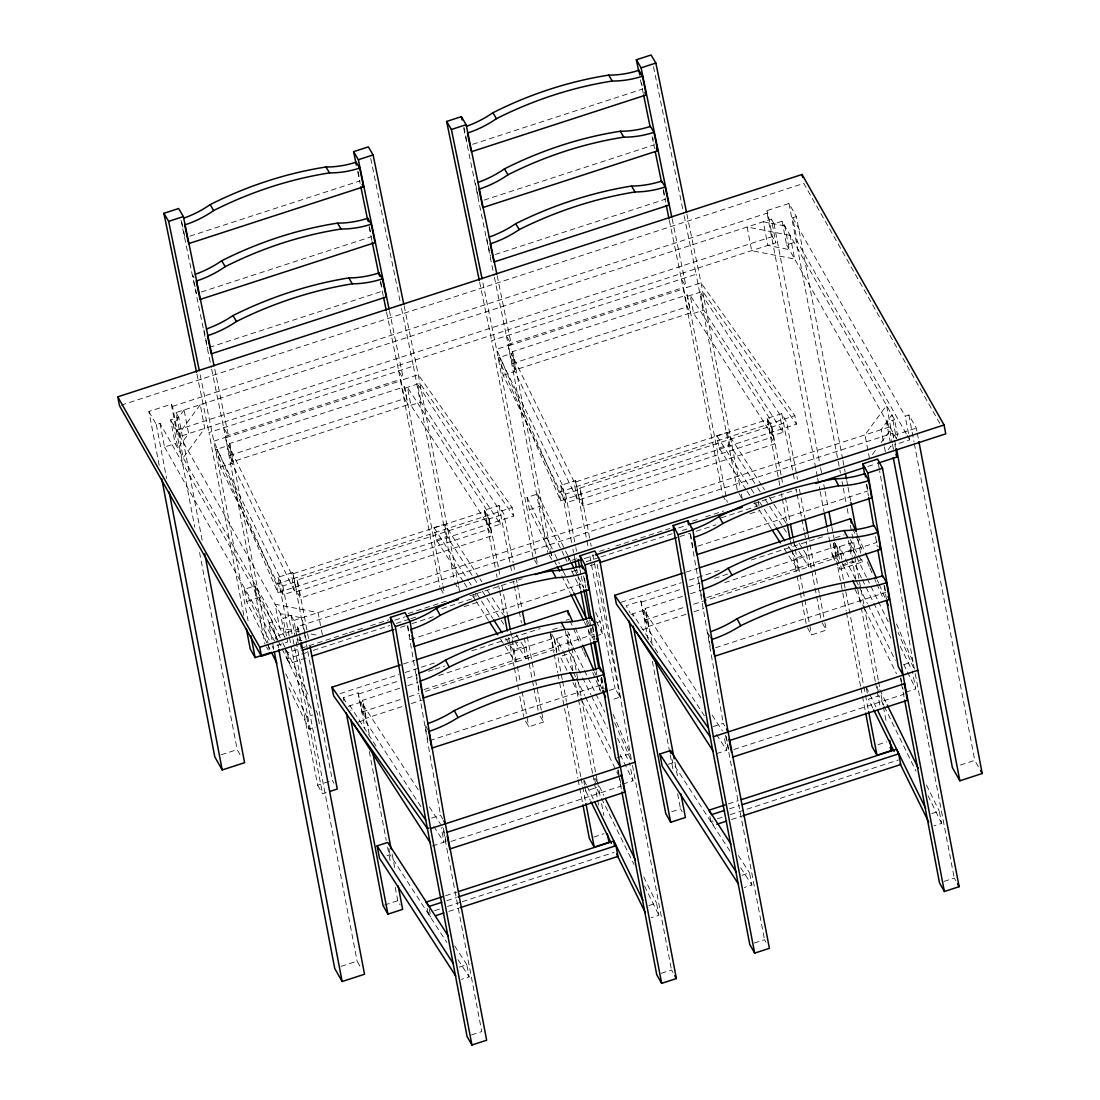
<?xml version="1.0" encoding="UTF-8"?>
<svg xmlns="http://www.w3.org/2000/svg" width="1100" height="1100" viewBox="0 0 1100 1100"><rect width="100%" height="100%" fill="white"/><g stroke="black" fill="none" stroke-linecap="round" stroke-linejoin="round"><path stroke-width="0.75" stroke-dasharray="5 3.75" d="M872.424 454.493L876.343 449.158M881.251 442.489L891.055 429.138L886.545 405.474L864.971 434.83L869.481 458.494M888.319 449.584L891.014 445.913L891.66 449.281M189.874 236.156L360.002 180.881M472.615 144.292L642.744 89.004M201.355 291.995L371.47 236.706M484.096 200.117L654.211 144.843L652.836 138.146M209.289 347.407L382.649 291.074M495.261 254.485L665.39 199.196L663.355 189.324M121.11 405.212L803.77 183.384L939.84 423.418M159.197 465.396L148.912 411.482L171.284 404.209L172.507 406.368L177.031 430.031L180.551 436.246L775.871 242.798L771.361 219.12L176.028 412.569L180.551 436.246M817.3 476.506L766.617 210.76L788.989 203.486L796.4 216.576L842.6 458.769M172.507 406.368L767.827 212.919L772.351 236.583L775.871 242.798M148.912 411.482L156.324 424.559L160.009 423.362L272.511 621.83L275.825 639.183M304.961 633.627L301.95 617.842L280.459 613.663L284.982 637.326L175.147 443.589L170.637 419.911L178.709 417.285L202.496 542.025M771.361 219.12L774.029 223.836L782.1 221.224L894.575 419.623L897.875 436.975M906.317 433.868L797.239 241.436L792.715 217.772L796.4 216.576M177.031 430.031L772.351 236.583M160.009 423.362L164.532 447.04L175.147 443.589M243.829 615.409L208.945 432.561L413.394 366.121L401.362 307.546M532.964 557.081L491.686 340.684L696.135 274.244L684.104 215.669M782.1 221.224L786.61 244.887L797.239 241.436M214.775 369.27L228.566 436.384L213.826 441.169L248.077 620.689M386.623 312.331L398.668 370.906L403.549 379.527L418.289 374.729L512.091 507.513L513.714 516.038L277.942 592.652L215.449 449.707L230.189 444.909L267.919 642.73M497.159 275.715L511.308 344.506L496.567 349.291L537.845 565.702M669.364 220.454L681.409 279.029L686.29 287.65L701.016 282.865L794.832 415.635L796.455 424.16L560.684 500.775L498.19 357.83L512.93 353.045L550.344 549.175M226.022 437.566L401.019 380.71L404.442 398.681L407.88 404.745L232.897 461.615L229.46 455.538L225.308 436.301L400.29 379.431L401.019 380.71M508.764 345.702L683.746 288.832L687.184 306.804L690.621 312.868L515.639 369.737L512.201 363.66L508.049 344.424L683.031 287.567L683.746 288.832M232.897 461.615L229.474 443.644L404.456 386.774L442.585 584.196M515.639 369.737L512.201 351.766L687.197 294.91L727.251 502.37M405.171 388.053L419.911 383.268L513.714 516.038M687.913 296.175L702.652 291.39L796.455 424.16M229.46 455.538L404.442 398.681M512.201 363.66L687.184 306.804M220.426 467.17L232.086 463.389L294.498 591.058L283.085 594.77L220.426 467.17L216.989 449.199L279.647 576.799L283.085 594.77M410.891 405.281L421.053 401.981L500.308 524.178L489.871 527.574L410.891 405.281L407.467 387.31L486.434 509.603L489.871 527.574M503.154 375.293L514.814 371.511L577.225 499.18L565.812 502.893L503.154 375.293L499.73 357.321L562.389 484.921L565.812 502.893M693.632 313.404L703.78 310.104L783.035 432.3L772.599 435.696L693.632 313.404L690.209 295.433L769.175 417.725L772.599 435.696M289.176 636.006L277.984 577.335L292.724 572.55L296.78 591.621L300.41 598.029L491.975 535.769L488.538 517.811L296.986 580.058L300.41 598.029M495.165 567.298L484.289 510.304L499.029 505.505L503.91 514.126L513.178 562.746M571.601 542.451L560.725 485.457L575.465 480.672L579.521 499.744L583.151 506.151L774.716 443.905L771.279 425.934L579.714 488.18L583.151 506.151M779.817 485.471L767.03 418.426L781.756 413.627L786.651 422.249L797.514 479.243M266.97 643.046L246.62 601.535L244.296 589.311L254.884 585.874L281.999 641.231M463.334 581.584L436.342 539.88L434.005 527.67L444.592 524.232L479.036 577.445M548.955 549.643L529.361 509.658L527.024 497.434L537.611 493.996L564.74 549.354M746.075 489.72L719.084 448.002L716.746 435.793L727.334 432.355L761.777 485.567M293.356 573.65L484.921 511.404L488.345 529.375L491.975 535.769M576.098 481.772L767.649 419.526L771.086 437.498L774.716 443.905M277.942 592.652L276.32 584.127L512.091 507.513M560.684 500.775L559.061 492.25L794.832 415.635M277.984 577.335L282.879 585.956L297.605 581.158L309.127 641.506M484.289 510.304L489.17 518.911L503.91 514.126M560.725 485.457L565.62 494.079L580.346 489.28L590.26 541.255M767.03 418.426L771.911 427.034L786.651 422.249M246.62 601.535L257.207 598.098L277.558 639.609M436.342 539.88L446.93 536.442L476.712 582.464M529.361 509.658L539.949 506.22L564.053 555.418M719.084 448.002L729.671 444.565L756.662 486.269M296.78 591.621L488.345 529.375M579.521 499.744L771.086 437.498M273.653 648.299L268.826 623.026L272.511 621.83M170.637 419.911L283.14 618.379L291.211 615.752L293.879 620.469L296.89 636.254M890.409 442.764L886.504 422.249L894.575 419.623M792.715 217.772L905.19 416.171L908.875 414.975L916.327 428.12L916.974 431.489M293.879 620.469L889.213 427.02L892.21 442.805M300.107 640.888L297.399 626.684L892.732 433.235L896.197 447.178M268.826 623.026L276.251 636.102L298.623 628.842L299.915 635.58M893.942 435.394L916.327 428.12M277.035 645.494L287.65 642.043L283.14 618.379M899.085 443.3L909.7 439.835L905.19 416.171M285.918 649.688L287.416 652.74L347.806 633.119M349.442 632.582L364.127 627.811M370.659 625.694L388.616 619.85M408.21 613.498L449.02 600.229M576.675 558.745L570.158 560.862L568.659 557.81M599.527 551.32L609.331 548.144M615.862 546.013L622.38 543.895M624.016 543.359L669.721 528.509M692.574 521.084L699.105 518.966M705.636 516.849L723.594 511.005M394.886 620.139L404.676 616.962M469.92 595.76L474.801 594.165M476.438 593.643L522.101 578.806M584.086 558.663L593.876 555.486M678.686 527.918L686.84 525.277M753.706 503.539L796.125 489.761M867.886 466.441L876.04 463.788M285.175 648.161L287.21 658.859L311.616 650.925M313.239 650.389L389.716 625.543M396.234 623.425L409.241 619.204M410.877 618.668L415.759 617.086M441.788 608.63L474.334 598.056L473.756 594.99M586.217 561.688L599.239 557.466M600.861 556.93L672.457 533.665M682.22 530.502L691.982 527.326M721.27 517.811L757.075 506.179L756.195 501.586M287.21 658.859L289.451 663.438L305.772 658.13M400.455 627.357L405.35 625.776M411.881 623.645L436.356 615.697M464.118 606.678L477.166 602.429M572.192 571.56L578.724 569.442M590.15 565.716L596.681 563.599M679.924 536.553L689.714 533.362M696.245 531.245L715.839 524.879M750.117 513.741L759.907 510.565M410.231 639.636L585.227 582.78L584.127 576.51M697.84 546.191L867.955 490.902M403.494 663.96L414.879 660.261M686.235 572.082L697.62 568.384M340.079 693.619L398.612 674.602M405.116 672.485L419.76 667.727M421.382 667.205L437.635 661.925M471.79 650.829L540.072 628.636M566.101 620.18L569.346 619.121M621.197 602.277L681.354 582.725M689.48 580.085L720.376 570.048M751.273 560.01L824.45 536.236M344.025 701.002L343.393 697.648L358.119 692.862L362.175 711.947L365.805 718.341L403.15 706.214M552.626 629.654L561.467 626.78M685.891 614.336L648.546 626.464L644.916 620.07L640.86 600.985L626.12 605.77L630.204 612.961M835.367 537.776L844.209 534.902M358.751 693.976L399.341 680.776M407.454 678.15L417.189 674.974M428.56 671.289L433.428 669.707M435.05 669.171L444.799 666.009M508.104 645.439L517.852 642.276M641.493 602.099L682.069 588.913M688.572 586.795L699.93 583.11M714.546 578.352L729.149 573.609M285.725 673.888L306.831 716.952L312.881 714.986M505.684 638.399L513.123 649.908L523.71 646.47L526.048 658.694L512.077 637.12M597.121 622.614L600.146 621.638L602.484 633.848L596.434 635.814M792.138 552.283L795.864 558.03L806.451 554.592L808.775 566.816L798.545 550.99M365.805 718.341L362.381 700.37L399.712 688.243M407.839 685.602L417.574 682.44M438.68 675.579L553.946 638.124L556.751 652.822M648.546 626.464L645.123 608.493L684.076 595.829M690.58 593.725L701.938 590.026M724.666 582.643L836.674 546.246L839.176 559.322M348.274 706.269L363.014 701.484L369.408 735.006M551.76 634.288L554.565 639.237L569.305 634.439L581.144 696.465M631.015 614.391L645.741 609.606L652.465 644.806M834.501 542.41L837.306 547.36L852.046 542.561L863.871 604.587M221.196 754.806L237.174 749.609L240.474 755.425M830.143 543.771L832.508 556.16L854.879 548.886L862.29 561.976L839.919 569.236L836.619 563.434M424.091 689.521L594.22 634.232M706.832 597.644L876.947 542.355L876.15 537.735M288.819 687.651L309.155 729.162L315.205 727.196M362.175 711.947L402.765 698.748M409.255 696.644L419.004 693.481M425.494 691.364L553.74 649.688L555.913 653.538M584.361 621.913L591.896 637.285L594.921 636.309M644.916 620.07L685.506 606.884M693.619 604.244L836.481 557.824L837.925 560.381M411.263 703.574L422.634 699.875M694.004 611.696L703.739 608.534M358.256 722.109L364.774 719.991L422.565 809.133M642.62 629.709L647.515 628.114L704.371 715.811M855.319 578.944L839.465 546.659L842.889 564.63L853.325 561.234L861.589 578.16M429.605 740.671L602.965 684.337L601.796 677.655M715.591 647.749L885.706 592.46M291.101 646.071L317.639 785.207L332.379 780.423L334.001 783.282M609.221 690.456L615.12 688.545L620.001 697.152L611.16 700.026M317.639 785.207L322.534 793.815L326.947 792.385M525.566 721.036L528.825 726.784L543.565 721.999L541.64 711.934M807.496 627.729L811.566 634.906L826.306 630.121L824.381 620.07M431.654 818.07L440.495 815.196L442.929 819.5M616.949 757.859L630.217 753.541L597.176 564.479M712.924 726.674L723.236 723.319L724.859 726.192M904.117 664.538L912.959 661.664L879.615 470.91M386.994 855.635L390.019 854.659L446.806 942.384M584.856 786.486L585.736 791.065L596.324 787.628L600.848 796.854M668.223 764.253L672.76 762.781L730.469 851.95M432.355 845.982L444.015 842.188L441.21 827.489M622.82 784.094L632.981 780.794L629.544 762.822M716.54 753.638L726.756 750.324L723.951 735.611M905.561 692.216L915.723 688.916L912.285 670.945M451.138 841.39L621.252 786.101M733.865 749.513L903.994 694.237L902.742 687.692M384.519 905.039L397.774 900.735L400.221 905.039M593.766 837.045L604.079 833.704M671.674 811.731L680.515 808.857L682.138 811.731M877.979 744.7L886.82 741.826M445.569 895.771L456.995 892.059M728.31 803.894L738.1 800.718M446.71 900.707L456.473 897.531M729.451 808.83L739.214 805.654M427.144 908.242L428.024 912.821L432.919 911.226M434.541 910.704L439.45 909.109M447.604 906.455L460.666 902.22M462.303 901.684L614.102 852.349M709.885 816.365L710.751 820.944L715.646 819.362M717.282 818.826L723.814 816.709M730.345 814.577L898.48 759.949M448.759 911.391L458.521 908.215M731.486 819.514L741.249 816.338M341.11 966.35L357.101 961.152L361.212 968.426M960.383 765.05L974.765 760.375L978.904 767.676M459.25 967.148L466.812 964.686L469.136 976.896L461.574 979.357M648.973 905.492L656.521 903.031L658.859 915.255L651.296 917.716M741.977 875.27L749.54 872.809L751.878 885.032L744.315 887.48M931.7 813.615L939.263 811.154L941.6 823.378L934.037 825.839M471.46 1034.949L481.772 1031.594L442.764 827.076M661.183 973.294L671.495 969.952L673.942 974.256M754.201 943.071L764.514 939.716L766.136 942.59M943.924 881.416L954.236 878.075L955.859 880.949M299.461 631.757L279.634 627.894L275.11 604.216L318.093 612.604L321.104 628.389M311.039 634.013L317.639 635.305M301.868 640.626L295.721 639.416L357.101 961.152M700.947 697.84L644.091 610.143L647.515 628.114M712.14 715.096L722.384 730.909M716.499 734.497L726.756 750.324M418.206 789.718L361.35 702.02L364.774 719.991M429.399 806.974L440.578 824.216M433.757 826.375L444.015 842.188M762.699 486.998L764.569 489.871M769.216 497.062L772.942 502.824M773.878 504.254L785.977 522.954M798.999 543.084L802.725 548.845M803.66 550.275L806.451 554.592M757.584 487.712L760.375 492.03M765.036 499.221L768.763 504.969M769.684 506.413L782.719 526.543M783.654 527.986L786.445 532.29M793.884 543.799L797.61 549.56M716.746 435.793L750.255 487.561M751.19 489.005L753.981 493.322M759.564 501.944L763.29 507.705M764.211 509.135L775.39 526.391M788.411 546.535L791.202 550.839M746.996 491.15L749.787 495.467M754.449 502.659L758.175 508.406M759.096 509.85L771.196 528.55M784.231 548.68L787.957 554.428M788.879 555.871L798.188 570.254L795.864 558.03M738.375 855.553L749.54 872.809M710.751 820.944L713.598 825.33L712.718 820.751M740.713 867.763L751.878 885.032M479.971 578.875L481.828 581.749M487.41 590.384L503.236 614.831M516.271 634.961L519.984 640.723M520.919 642.152L523.71 646.47M482.295 591.099L486.021 596.846M486.956 598.29L503.704 624.168M434.005 527.67L468.449 580.882M469.384 582.312L471.24 585.186M476.822 593.821L480.549 599.569M481.484 601.013L492.649 618.269M464.269 583.027L467.06 587.345M472.643 595.966L475.434 600.284M476.369 601.727L488.469 620.428M500.569 639.114L504.281 644.875M505.216 646.305L515.46 662.131L513.123 649.908M454.712 945.986L466.812 964.686M428.024 912.821L430.856 917.207L429.11 908.05M457.971 959.64L469.136 976.896M657.759 652.699L632.679 613.855L633.298 617.114M375.953 746.006L349.938 705.732L350.873 710.628M194.123 277.516L192.706 275.151L193.738 280.184M907.17 435.366L909.7 439.835M786.61 244.887L896.404 438.57L891.894 414.906L881.1 429.591L884.111 445.362M766.617 210.76L767.827 212.919M886.504 422.249L889.213 427.02M850.41 539.701L852.046 542.561M832.067 553.864L837.829 564.039M832.508 556.16L835.794 561.976M822.236 622.944L826.306 630.121M741.482 497.832L737.412 490.641L696.135 274.244M722.686 495.44L726.756 502.618M494.381 277.31L506.413 335.885L511.308 344.506M512.201 351.766L512.93 353.045M579.714 488.18L580.346 489.28M645.123 608.493L645.741 609.606M549.326 555.17L551.774 559.474M534.586 559.955L537.034 564.259M567.683 631.565L569.305 634.439M540.306 716.251L543.565 721.999M454.685 582.519L458.755 589.696M440.756 588.748L444.015 594.495M211.64 369.188L223.685 427.763L228.566 436.384M229.474 443.644L230.189 444.909M296.986 580.058L297.605 581.158M362.381 700.37L363.014 701.484M343.393 697.648L345.826 701.965M176.028 412.569L178.709 417.285M297.399 626.684L298.623 628.842M164.532 447.04L274.491 641.025M266.585 647.048L268.221 649.908M708.551 634.013L710.806 638.192M428.065 730.07L425.067 724.501L427.694 739.53M856.075 580.47L858.344 585.09M859.086 586.63L867.405 603.529M868.148 605.069L895.345 660.413M842.889 564.63L849.681 578.462M854.975 589.229L864.036 607.668M864.779 609.207L896.5 673.764M879.739 689.686L886.531 703.519M926.461 785.015L939.263 811.154M883.589 704.976L879.065 695.75L868.477 699.188L873.001 708.414M884.331 706.516L915.984 771.1M928.029 795.699L941.6 823.378M866.14 686.964L869.151 693.124M869.907 694.664L876.686 708.496M565.496 550.894L568.507 557.04M569.264 558.58L570.763 561.66M574.53 569.346L583.577 587.799M595.636 612.411L600.146 621.638M564.809 556.957L567.064 561.577M571.587 570.804L580.635 589.256M596.461 621.541L602.484 633.848M527.024 497.434L554.152 552.805M554.909 554.331L559.433 563.558M563.2 571.257L566.211 577.404M566.967 578.944L572.99 591.236M587.304 620.455L589.559 625.075M549.697 551.183L553.465 558.869M554.221 560.409L556.49 565.015M561.756 575.781L570.048 592.694M572.577 670.808L556.724 638.536L559.831 654.871M573.334 672.348L575.602 676.967M576.359 678.494L584.664 695.406M585.42 696.946L611.848 750.75M566.94 670.34L560.148 656.507L570.584 653.111L581.859 676.184M572.99 682.632L581.295 699.545M582.051 701.085L616.027 770.247M616.784 771.787L618.296 774.867M595.499 778.484L603.79 795.396M643.72 876.893L656.521 903.031M601.604 798.38L633.999 864.504M644.545 886.036L658.859 915.255M586.424 785.001L583.399 778.841L584.567 784.946M587.166 786.527L593.959 800.374M585.736 791.065L590.26 800.291M282.755 642.771L285.766 648.918M286.522 650.457L309.127 696.589M315.906 710.435L317.419 713.501L319.743 725.725M278.3 641.149L281.325 647.295M282.067 648.835L312.207 710.352M244.296 589.311L269.156 640.062M272.168 646.209L273.68 649.289M267.712 644.586L270.738 650.746M855.91 555.569L849.901 543.263L852.39 556.339M856.666 557.109L866.429 577.115M867.185 578.641L877.704 600.188M878.46 601.727L888.236 621.72M900.254 646.332L911.543 669.405M862.345 579.7L865.356 585.846M866.099 587.386L890.904 638.151M903.691 664.304L906.689 670.45M907.445 671.99L915.723 688.916M572.413 645.906L567.16 635.14L569.649 648.216M573.169 647.446L583.688 668.979M584.444 670.519L587.455 676.679M588.211 678.219L604.739 712.058M617.526 738.21L628.801 761.282M582.615 677.724L590.879 694.65M591.635 696.19L607.42 728.489M620.194 754.641L632.981 780.794M858.014 536.002L864.875 551.705M877.236 579.989L878.611 583.124M879.299 584.691L885.486 598.84M896.473 623.961L912.959 661.664L914.581 670.202L898.095 632.5M852.775 528.825L863.074 552.379M867.199 561.811L869.247 566.527M869.935 568.095L873.372 575.946M874.06 577.514L876.122 582.23M876.81 583.798L882.984 597.933M559.061 492.25L496.567 349.291L482.433 280.5M575.273 627.88L582.148 643.582M594.509 671.852L595.87 675.001M596.558 676.569L602.058 689.136M613.044 714.271L630.217 753.541L631.84 762.08M570.034 620.689L572.784 626.973M573.471 628.554L580.332 644.256M581.02 645.824L583.082 650.54M583.77 652.107L587.207 659.973M592.694 672.54L600.944 691.391M614.666 722.796L631.152 760.499M276.32 584.127L213.826 441.169L199.691 372.377M686.881 214.06L701.016 282.865L740.066 487.534M653.496 66.715L683.76 213.991M672.155 218.859L686.29 287.65M641.465 82.775L642.098 85.883M640.475 79.874L643.225 93.266M652.163 136.771L654.569 148.486M663.176 190.327L665.582 202.042M463.911 127.16L467.431 144.306M475.447 183.288L478.541 198.344M486.681 237.944L488.029 244.53M488.373 246.18L490.408 256.066M463.774 128.37L494.038 275.646M479.641 282.109L491.686 340.684M404.14 305.938L418.289 374.729L458.288 584.43M370.755 158.593L401.019 305.869M389.414 310.722L403.549 379.527M358.078 171.531L359.356 177.76M369.408 226.669L371.126 235.042M380.614 281.188L382.305 289.424M357.734 171.751L360.14 183.466M369.091 226.971L371.841 240.364M380.435 282.205L383.185 295.597M181.816 222.145L183.411 229.941M183.741 231.509L185.02 237.738M194.081 281.861L196.488 293.576M203.94 329.821L207.666 347.944M181.032 220.234L211.296 367.524M196.9 373.973L208.945 432.561M917.29 433.166L918.569 439.904M908.875 414.975L914.018 441.939M914.334 443.616L974.765 760.375M892.732 433.235L893.626 437.965M894.836 444.276L895.441 447.439M892.513 444.373L893.723 450.684M884.414 446.944L885.624 453.255M915.214 673.558L954.236 878.075M900.872 677.889L902.44 686.056M900.487 678.342L901.12 681.697M901.436 683.375L904.324 698.459M842.93 460.446L845.171 472.216M846.78 480.631L847.742 485.678M848.059 487.355L850.946 502.494M856.721 532.771L857.684 537.817M858.014 539.495L861.218 556.311M862.29 561.976L861.864 559.68L839.479 566.954L839.919 569.236M788.989 203.486L837.843 459.594M838.159 461.271L840.414 473.069M842.023 481.498L842.985 486.544M843.301 488.235L846.849 506.77M847.165 508.447L848.774 516.876M850.383 525.305L854.879 548.886M864.201 606.265L878.268 680.034M878.584 681.711L879.862 688.408M881.141 695.118L883.066 705.183M883.383 706.86L886.586 723.621M877.319 686.579L878.474 692.697M848.444 540.664L855.8 579.219M857.711 589.27L860.915 606.031M861.231 607.709L875.298 681.477M875.628 683.155L876.906 689.851M877.223 691.529L880.096 706.626M866.429 688.49L867.309 693.082M837.306 547.36L839.548 559.089M840.826 565.799L863.527 684.819M863.857 686.496L868.643 711.645M774.029 223.836L820.242 466.07M820.559 467.761L821.838 474.485M823.763 484.564L824.725 489.61M825.055 491.301L828.259 508.104M831.779 526.598L833.071 533.321M833.388 535.013L838.846 563.585M833.676 543.111L836.481 557.824M833.388 543.771L836.577 560.533M837.856 567.243L846.175 610.83M846.491 612.507L860.571 686.263M860.888 687.94L862.166 694.65M862.482 696.314L865.686 713.089M817.63 478.184L819.871 489.954M820.188 491.631L824.037 511.816M827.255 528.646L828.534 535.37M828.85 537.048L829.812 542.094M799.439 489.308L804.87 517.811M808.074 534.572L809.669 542.946M809.985 544.624L814.468 568.095M814.784 569.773L817.987 586.534M818.304 588.211L819.266 593.244M819.582 594.921L824.065 618.393M781.756 413.627L794.558 480.686M796.152 489.074L796.799 492.429M797.115 494.106L801.584 517.564M801.914 519.241L804.141 530.984M804.471 532.661L806.713 544.39M807.029 546.067L811.497 569.539M811.827 571.216L814.701 586.3M815.018 587.977L816.296 594.688M816.612 596.365L820.779 618.159M783.035 432.3L779.611 414.329L700.356 292.132L703.78 310.104M771.911 427.034L781.179 475.654M781.509 477.331L782.787 484.041M785.345 497.447L790.144 522.596M793.334 539.357L794.942 547.745M795.259 549.409L799.727 572.88M800.058 574.558L802.931 589.655M803.247 591.319L804.526 598.029M804.843 599.706L811.566 634.906M781.412 493.859L782.059 497.214M782.375 498.891L786.857 522.362M790.378 540.801L796.771 574.324M797.088 576.001L799.961 591.085M800.291 592.763L806.355 624.621M758.161 501.394L759.041 505.973M741.345 494.23L742.308 499.263M727.334 432.355L729.671 444.565M687.197 294.91L690.621 312.868M681.409 279.029L722.37 493.763M726.206 736.395L728.695 749.457M725.505 735.199L764.514 939.716M674.85 762.149L678.04 778.924M672.183 759.729L672.76 762.781M640.86 600.985L648.216 639.54M652.369 661.334L669.969 753.541M670.285 755.219L673.159 770.303M677.641 793.774L680.515 808.857M590.576 542.933L591.223 546.288M592.817 554.661L620.001 697.152M632.486 765.421L671.495 969.952M575.465 480.672L588.252 547.731M589.861 556.105L615.12 688.545M577.225 499.18L573.801 481.209L511.39 353.54L514.814 371.511M565.62 494.079L575.52 546.04M575.85 547.717L576.482 551.072M580.002 569.511L580.965 574.544M581.281 576.221L583.523 587.95M589.6 619.809L590.879 626.505M591.195 628.183L593.436 639.925M600.793 678.48L602.704 688.531M618.145 769.766L619.382 776.311M619.699 777.934L620.634 782.843M617.746 770.22L618.379 773.561M618.709 775.239L621.582 790.336M590.15 628.127L591.896 637.285M572.88 549.161L573.526 552.516M573.842 554.194L574.805 559.212M576.716 569.277L577.362 572.632M577.679 574.31L580.553 589.394M586.63 621.252L590.466 641.369M596.227 671.536L596.86 674.891M597.19 676.569L600.064 691.652M567.902 556.284L568.783 560.876M581.46 698.143L597.121 780.285M597.451 781.963L600.325 797.046M601.604 803.756L603.845 815.499M594.577 778.456L596.324 787.628M550.66 550.852L552.269 559.24M565.386 630.85L573.059 671.082M575.3 682.825L578.174 697.909M578.49 699.586L592.556 773.355M592.886 775.019L594.165 781.729M594.481 783.406L597.355 798.49M597.685 800.168L598.634 805.2M537.611 493.996L539.949 506.22M506.413 335.885L547.704 552.296M554.565 639.237L556.806 650.966M558.085 657.676L562.251 679.47M562.567 681.148L566.404 701.264M566.72 702.928L580.786 776.696M581.116 778.374L582.395 785.084M582.711 786.747L585.585 801.845M550.632 633.352L553.74 649.688M550.33 633.971L553.836 652.41M554.166 654.087L557.686 672.526M558.002 674.204L577.83 778.14M578.146 779.817L579.425 786.514M579.741 788.191L582.629 803.289M513.507 564.424L515.102 572.798M516.381 579.507L517.014 582.862M517.344 584.54L522.143 609.675M527.257 636.501L535.246 678.411M535.562 680.089L541.324 710.256M499.029 505.505L511.816 572.564M513.411 580.951L514.058 584.306M514.374 585.97L521.414 622.861M524.288 637.945L533.555 686.565M533.885 688.229L538.354 711.7M500.308 524.178L496.87 506.206L417.615 384.01L421.053 401.981M489.17 518.911L498.451 567.531M498.768 569.209L500.046 575.905M501.957 585.97L507.402 614.474M510.592 631.235L517 664.757M517.316 666.435L520.19 681.519M522.115 691.584L528.825 726.784M496.444 573.994L497.076 577.349M498.685 585.736L499.317 589.091M499.634 590.769L504.116 614.24M508.599 637.697L514.03 666.201M514.346 667.879L517.22 682.962M517.55 684.64L518.499 689.673M519.791 696.382L523.627 716.499M475.42 593.271L476.011 596.324M458.604 586.107L459.566 591.14M444.592 524.232L446.93 536.442M413.394 366.121L454.355 580.841M442.915 585.874L444.51 594.248M404.456 386.774L407.88 404.745M398.668 370.906L439.945 587.304M443.465 828.259L446.27 842.971M392.109 854.026L394.982 869.124M388.864 848.554L390.019 854.659M358.119 692.862L364.842 728.062M369.311 751.534L386.265 840.386M387.544 847.096L390.748 863.857M395.216 887.329L397.774 900.735M321.406 629.956L322.603 636.268M305.264 635.209L306.46 641.52M292.724 572.55L306.157 642.95M306.474 644.627L307.436 649.66M307.752 651.337L332.379 780.423M294.498 591.058L291.06 573.086L228.649 445.418L232.086 463.389M300.231 637.257L300.877 640.626M297.192 637.821L298.403 644.146M291.211 615.752L295.116 636.268M282.879 585.956L292.793 637.918M293.109 639.595L294.387 646.305M294.704 647.982L322.534 793.815M306.831 716.952L309.155 729.162M289.506 637.684L290.785 644.394M287.416 652.74L289.451 663.438M276.251 636.102L277.53 642.84M277.86 644.531L278.493 647.9M268.249 644.408L269.528 651.104M254.884 585.874L257.207 598.098M223.685 427.763L264.962 644.174M171.284 404.209L194.755 527.202M199.567 552.475L237.174 749.609M156.324 424.559L166.609 478.473M878.433 464.159L879.326 469.219M866.869 484.632L867.68 489.335M884.537 585.791L885.418 590.796M866.36 484.138L868.423 495.949M875.504 536.47L877.264 546.604M884.056 585.42L886.421 598.936M690.511 533.665L692.973 547.773M698.995 582.257L701.965 599.225M707.809 632.624L710.724 649.33M690.195 534.243L723.236 723.319M592.873 626.519L593.945 632.692M583.619 576.015L585.681 587.826M592.46 626.656L594.825 640.159M601.315 677.298L603.377 689.123M407.77 625.529L409.695 636.501M416.268 674.121L417.876 683.389M418.151 684.929L419.224 691.102M407.454 626.12L440.495 815.196M184.099 409.956L173.305 424.627L177.829 448.305L188.609 433.62L184.099 409.956M200.241 404.704L178.654 434.074L183.178 457.737L204.751 428.381L200.241 404.704M784.768 225.94L763.29 221.746L767.8 245.41L789.291 249.604L784.768 225.94M790.116 235.373L747.148 226.985L751.671 250.663L794.64 259.05L790.116 235.373"/><path stroke-width="1.5" d="M196.556 372.309L163.886 213.317L178.626 208.519L183.397 216.576L214.087 365.915M356.359 165.055L353.609 151.662L368.349 146.877L373.106 154.921L403.796 304.26M479.297 280.431L446.627 121.44L461.368 116.655L466.125 124.699L496.815 274.038M638.756 71.5L636.35 59.785L651.076 55L655.848 63.044L686.538 212.383M163.886 213.317L168.657 221.361L183.397 216.576M353.609 151.662L358.38 159.72L373.106 154.921M446.627 121.44L451.399 129.484L466.125 124.699M636.35 59.785L641.121 67.843L655.848 63.044M188.567 243.65L363.55 186.794L359.7 168.08L356.152 162.167A86.666 70.18 -31 0 1 325.971 166.994A331.897 268.757 -31 0 0 210.155 204.627A90.86 73.576 -31 0 1 183.714 218.171M471.309 151.772L646.291 94.916L642.441 76.203L638.894 70.29A86.666 70.18 -31 0 1 608.712 75.116A331.897 268.757 -31 0 0 492.896 112.75A90.86 73.576 -31 0 1 466.455 126.294M657.759 150.741L482.776 207.611L478.995 189.186A90.86 73.576 -31 0 0 507.98 174.79A331.897 268.757 -31 0 1 623.796 137.156A86.666 70.18 -31 0 0 653.977 132.33L657.759 150.741L656.342 148.376M117.782 396.839L802.065 174.488L944.061 424.971L945.753 433.854L261.47 656.219L119.488 405.735L117.782 396.839L259.779 647.322L261.47 656.219M259.779 647.322L944.061 424.971M246.386 628.829L250.222 648.959L255.104 657.58L269.844 652.781M390.349 617.402L405.089 612.618L410.066 621.761L445.376 823.804L486.654 1040.215L471.928 1045L467.033 1036.379L425.755 819.981L390.349 617.402L395.326 626.546L430.636 828.602L471.928 1045M582.134 567.572L580.071 555.761L594.811 550.962L599.789 560.106L635.099 762.162L676.376 978.56L661.65 983.345L656.755 974.737L621.899 792.014M673.09 525.525L687.83 520.74L692.808 529.884L728.117 731.94L769.395 948.338L754.655 953.122L749.774 944.515L708.496 728.104L673.09 525.525L678.067 534.669L713.378 736.725L754.655 953.122M864.586 474.004L862.812 463.884L877.553 459.085L882.53 468.229L917.84 670.285L959.117 886.683L944.378 891.481L939.496 882.86L904.64 700.136M301.923 650.348L391.627 621.197M406.299 616.426L458.494 599.473M535.15 574.558L580.827 559.721M595.499 554.95L675.428 528.976M688.476 524.741L742.294 507.251M815.691 483.409L864.628 467.5M877.676 463.265L897.242 456.899L895.744 449.006M395.326 626.546L410.066 621.761M580.071 555.761L585.049 564.891L599.789 560.106M678.067 534.669L692.808 529.884M862.812 463.884L867.79 473.014L882.53 468.229M312.304 656.013L393.924 629.489M599.94 562.54L676.665 537.611M413.985 646.607L588.967 589.751L585.956 572.509L582.202 565.538A86.666 64.075 -28.3 0 1 552.227 570.721A331.897 245.369 -28.3 0 0 436.411 608.355A90.86 67.169 -28.3 0 1 409.764 621.541M696.726 554.73L871.709 497.874L868.697 480.631L864.944 473.66A86.666 64.075 -28.3 0 1 834.969 478.844A331.897 245.369 -28.3 0 0 719.152 516.491A90.86 67.169 -28.3 0 1 692.505 529.664M428.918 828.011L427.391 828.506L333.575 695.736L331.952 687.211L400.249 665.019M416.501 659.725L567.724 610.596L572.523 621.596M710.119 736.643L616.316 603.859L614.694 595.334L682.976 573.141M699.243 567.861L850.465 518.719L855.951 531.286M422.978 698.06L597.96 641.204L595.004 624.236L591.25 617.265A86.666 64.075 -28.3 0 1 561.275 622.449A331.897 245.369 -28.3 0 0 445.459 660.082A90.86 67.169 -28.3 0 1 418.811 673.269M705.719 606.183L880.701 549.326L877.731 532.359L873.991 525.388A86.666 64.075 -28.3 0 1 844.016 530.571A331.897 245.369 -28.3 0 0 728.186 568.205A90.86 67.169 -28.3 0 1 701.553 581.391M161.769 478.871L214.803 756.883L222.214 769.959L244.599 762.685L204.751 553.822M431.736 748.165L606.719 691.309L603.804 674.602L600.05 667.645A89.292 66.014 -28.3 0 1 570.102 672.966A342.457 253.179 -28.3 0 0 454.286 710.6A93.624 69.218 -28.3 0 1 427.611 723.649M714.477 656.288L889.46 599.431L886.545 582.725L882.791 575.768A89.292 66.014 -28.3 0 1 852.844 581.089A342.457 253.179 -28.3 0 0 737.014 618.723A93.624 69.218 -28.3 0 1 710.352 631.771M329.89 791.423L337.26 789.03L310.076 646.539M455.757 976.03L379.445 858.096L377.107 845.886L387.695 842.435L448.195 935.921M430.636 828.602L635.099 762.162M738.499 884.152L662.173 766.219L659.849 754.009L670.436 750.571L730.936 844.044M713.378 736.725L917.84 670.285M446.999 832.343L621.995 775.473M904.723 683.609L729.74 740.465L729.025 739.186L731.514 752.263M732.449 757.157L907.431 700.301L904.324 683.966M346.266 712.745L383.047 905.52L387.929 914.141L402.655 909.356L398.186 885.885M582.945 804.952L589.339 838.489L594.22 847.11L608.96 842.311L607.365 833.938M629.007 620.868L665.775 813.643L670.67 822.264L685.396 817.479L680.928 794.008M865.686 713.089L872.08 746.611L876.961 755.232L891.701 750.434L889.776 740.383M442.296 896.83L425.975 902.138L428.821 906.524L441.829 902.289M458.631 891.523L613.704 841.129L615.945 845.707L617.98 856.405L460.144 907.692M725.037 804.952L708.716 810.26L711.549 814.646L724.57 810.411M741.359 799.645L896.431 749.265L898.673 753.844L900.721 764.527L742.885 815.815M458.109 896.995L615.945 845.707M742.473 804.595L898.673 753.844M435.737 915.626L443.877 912.973M716.843 824.271L726.605 821.109M274.299 651.668L334.716 968.426L342.141 981.503L364.513 974.242L301.194 642.317M893.269 457.71L952.394 767.649L959.832 780.794L982.218 773.52L918.899 441.595M614.694 595.334L708.496 728.104M331.952 687.211L425.755 819.981M776.311 527.835L784.699 540.774M772.131 529.98L780.505 542.933M659.849 754.009L736.161 871.929M493.584 619.712L501.957 632.651M489.39 621.857L497.764 634.796M377.107 845.886L453.434 963.806M636.102 631.826L713.226 751.231M353.361 723.704L430.499 843.109M644.875 92.551L646.291 94.916M653.977 132.33L650.43 126.417A86.666 70.18 -31 0 1 620.249 131.244A331.897 268.757 -31 0 0 504.433 168.877A90.86 73.576 -31 0 1 477.991 182.421M608.712 75.116L612.26 81.029A86.666 70.18 -31 0 0 642.441 76.203M665.211 186.986A89.292 72.311 -31 0 1 635.058 191.95A342.457 277.31 -31 0 0 519.241 229.584A93.624 75.804 -31 0 1 490.229 243.856L493.955 261.979L668.938 205.109L665.211 186.986L661.664 181.087A89.292 72.311 -31 0 1 631.51 186.051A342.457 277.31 -31 0 0 515.694 223.685A93.624 75.804 -31 0 1 489.211 237.077M620.249 131.244L623.796 137.156M631.51 186.051L635.058 191.95M492.896 112.75L496.444 118.662A331.897 268.757 -31 0 1 612.26 81.029M504.433 168.877L507.98 174.79M515.694 223.685L519.241 229.584M362.134 184.429L363.55 186.794M195.25 274.299A90.86 73.576 -31 0 0 221.691 260.755A331.897 268.757 -31 0 1 337.507 223.121A86.666 70.18 -31 0 0 367.689 218.295L371.236 224.208L375.031 242.619L200.035 299.489L196.254 281.064A90.86 73.576 -31 0 0 225.239 266.654A331.897 268.757 -31 0 1 341.055 229.02A86.666 70.18 -31 0 0 371.236 224.208M325.971 166.994L329.519 172.892A86.666 70.18 -31 0 0 359.7 168.08M206.484 328.955A93.624 75.804 -31 0 0 232.952 315.562A342.457 277.31 -31 0 1 348.769 277.915A89.292 72.311 -31 0 0 378.922 272.951L382.47 278.864L386.196 296.986L211.214 353.842L207.488 335.72A93.624 75.804 -31 0 0 236.5 321.461A342.457 277.31 -31 0 1 352.316 283.827A89.292 72.311 -31 0 0 382.47 278.864M337.507 223.121L341.055 229.02M348.769 277.915L352.316 283.827M210.155 204.627L213.702 210.54A331.897 268.757 -31 0 1 329.519 172.892M221.691 260.755L225.239 266.654M232.952 315.562L236.5 321.461M895.84 454.424L897.242 456.899M980.554 770.591L982.218 773.52M944.378 891.481L903.1 675.07L898.219 666.462L886.71 600.614M890.065 747.574L891.701 750.434M957.495 883.809L959.117 886.683M726.495 729.066L728.117 731.94M661.65 983.345L620.359 766.947L615.477 758.326L603.68 690.8M674.754 975.686L676.376 978.56M443.754 820.944L445.376 823.804M879.202 546.535L880.701 549.326M834.969 478.844L838.723 485.815A86.666 64.075 -28.3 0 0 868.697 480.631M887.961 596.64L889.46 599.431M844.016 530.571L847.756 537.543A86.666 64.075 -28.3 0 0 877.731 532.359M852.844 581.089L856.584 588.046A89.292 66.014 -28.3 0 0 886.545 582.725M719.152 516.491L722.906 523.449A331.897 245.369 -28.3 0 1 838.723 485.815M728.186 568.205L731.94 575.176A331.897 245.369 -28.3 0 1 847.756 537.543M737.014 618.723L740.768 625.68A342.457 253.179 -28.3 0 1 856.584 588.046M596.461 638.413L597.96 641.204M552.227 570.721L555.981 577.692A86.666 64.075 -28.3 0 0 585.956 572.509M605.22 688.518L606.719 691.309M561.275 622.449L565.029 629.42A86.666 64.075 -28.3 0 0 595.004 624.236M570.102 672.966L573.842 679.924A89.292 66.014 -28.3 0 0 603.804 674.602M436.411 608.355L440.165 615.326A331.897 245.369 -28.3 0 1 555.981 577.692M445.459 660.082L449.199 667.054A331.897 245.369 -28.3 0 1 565.029 629.42M454.286 710.6L458.026 717.558A342.457 253.179 -28.3 0 1 573.842 679.924M887.274 705.059L918.17 768.102M877.442 710.036L925.664 808.445M873.744 709.954L894.094 751.465M900.116 763.771L928.744 822.209M571.519 563.2L573.788 567.806M560.931 566.638L562.444 569.717M573.746 592.776L586.548 618.915M557.232 566.555L559.501 571.161M570.804 594.234L583.605 620.373M605.289 798.476L635.429 859.98M594.701 801.914L642.923 900.322M591.016 801.831L611.352 843.343M616.632 854.109L645.26 912.546M271.48 652.273L276.76 663.039M865.562 553.273L876.549 578.408M886.174 600.408L888.223 605.11M582.821 645.15L593.821 670.285M602.745 690.704L605.495 696.987M641.121 67.843L671.798 217.167M638.894 70.29L639.856 74.979M643.569 94.93L650.1 126.734M655.27 151.841L661.457 181.968M666.27 205.397L669.02 218.776M470.979 150.219L467.459 133.072A90.86 73.576 -31 0 0 496.444 118.662M461.368 116.655L462.055 119.996M451.399 129.484L482.089 278.822M358.38 159.72L389.07 309.045M367.689 218.295L368.376 221.65M378.922 272.951L379.596 276.251M360.828 186.808L367.716 220.275M372.185 242.041L378.716 273.831M383.529 297.261L386.279 310.654M188.251 242.096L184.718 224.936A90.86 73.576 -31 0 0 213.702 210.54M168.657 221.361L199.347 370.7M896.514 448.869L959.832 780.794M802.065 174.488L802.629 177.458M845.487 473.908L846.45 478.954M850.946 502.494L856.405 531.094M850.465 518.719L851.276 522.981M868.643 711.645L876.961 755.232M828.891 511.473L831.463 524.92M824.367 513.507L826.925 526.955M805.2 519.475L807.758 532.895M790.46 524.274L793.018 537.68M787.174 524.04L790.048 539.124M655.339 659.89L674.204 758.808M670.436 750.571L671.014 753.624M633.256 626.134L670.67 822.264M621.266 774.207L624.69 792.179L449.707 849.035L447.219 835.973M578.091 559.46L579.686 567.834M583.839 589.627L589.284 618.131M593.752 641.602L598.868 668.415M575.121 560.89L576.4 567.6M580.869 591.071L586.314 619.575M590.783 643.033L595.911 669.859M613.704 841.129L614.57 845.721M567.724 610.596L568.535 614.859M585.915 803.523L594.22 847.11M522.459 611.352L525.016 624.773M507.719 616.151L510.276 629.558M504.433 615.904L507.306 631.001M372.928 753.445L391.146 849.008M350.831 719.675L387.929 914.141M300.712 644.036L301.317 647.199M278.822 649.591L342.141 981.503M250.951 635.786L255.104 657.58M169.18 491.961L222.214 769.959M867.79 473.014L903.1 675.07M864.944 473.66L865.494 476.795M868.711 497.64L873.73 526.336M877.855 549.973L882.585 576.991M696.451 553.163L693.715 537.487A90.86 67.169 -28.3 0 0 722.906 523.449M703.56 593.849L705.444 604.643M714.175 654.624L711.549 639.595A93.624 69.218 -28.3 0 0 740.768 625.68M687.83 520.74L688.421 524.123M585.049 564.891L620.359 766.947M582.202 565.538L582.752 568.673M591.25 617.265L591.786 620.345M600.05 667.645L600.641 670.973M585.97 589.518L590.989 618.214M595.127 641.85L599.844 668.855M411.524 632.5L410.974 629.365A90.86 67.169 -28.3 0 0 440.165 615.326M412.074 635.635L413.71 645.04M422.716 696.52L420.007 681.092A90.86 67.169 -28.3 0 0 449.199 667.054M431.447 746.501L428.821 731.459A93.624 69.218 -28.3 0 0 458.026 717.558M731.94 575.176A90.86 67.169 -28.3 0 1 702.749 589.215"/></g></svg>
